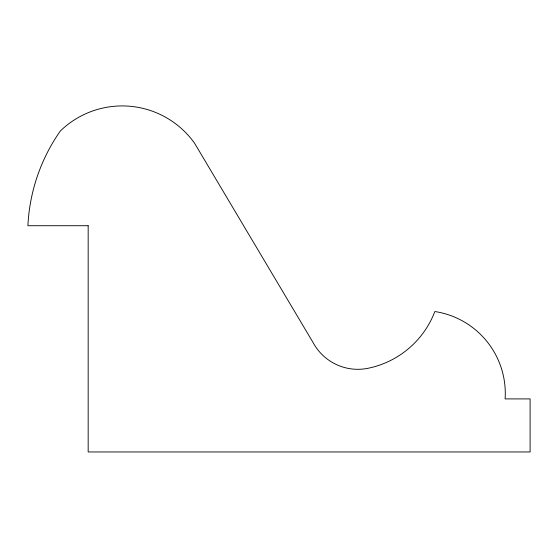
<?xml version="1.0" encoding="UTF-8"?>
<svg xmlns="http://www.w3.org/2000/svg" width="558" height="558" viewBox="0 0 558 558"><rect width="100%" height="100%" fill="white"/><g stroke="black" fill="none" stroke-linecap="round" stroke-linejoin="round"><path stroke-width="0.84" d="M88.171 225.718L27.9 225.718A180.094 180.094 0 0 1 60.32 131.011A88.855 88.855 0 0 1 194.602 143.273L313.052 342.493A50.841 50.841 0 0 0 368.057 368.28A91.017 91.017 0 0 0 434.842 311.531A82.905 82.905 0 0 1 505.116 398.907L530.1 398.907L530.1 451.959L88.171 451.959L88.171 225.718"/></g></svg>
